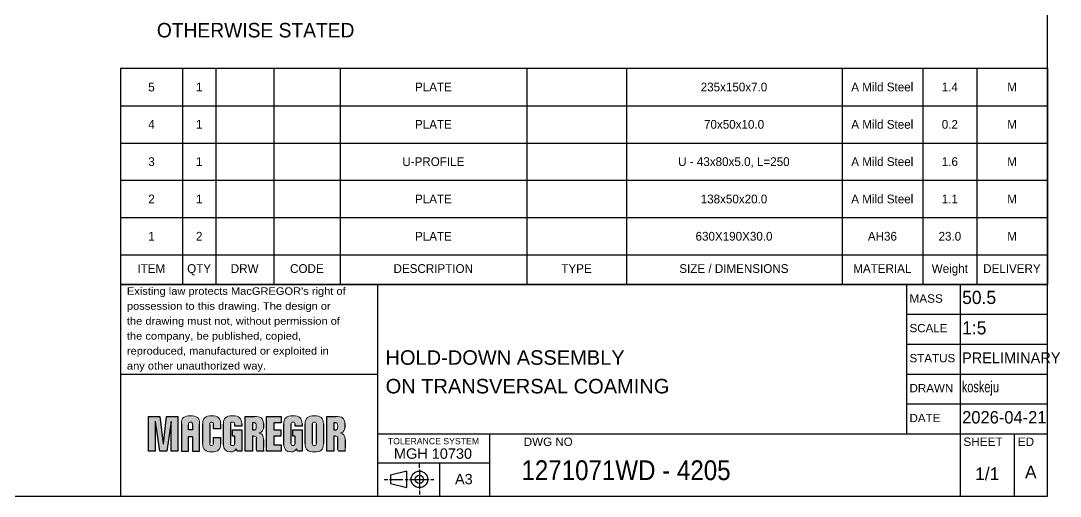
# Model space of a CAD drawing. Header units: millimetres. Extents: x 8 to 2090, y 25 to 1460.
# Drawn here: x 837 to 2090, y 25 to 597 of the extents above; entities that cross this region are included whole.
import ezdxf

# ---------------------------------------------------------------- set-up
doc = ezdxf.new("R2010")
doc.units = ezdxf.units.MM
doc.header["$LTSCALE"] = 5
doc.layers.add('AM_0', color=7, linetype='Continuous', lineweight=25)
doc.layers.add('AM_6', color=2, linetype='Continuous')
doc.layers.add('AM_8', color=1, linetype='Continuous')
doc.styles.add('SLDTEXTSTYLE0', font='ARIAL.TTF', dxfattribs={"width": 0.948})
doc.styles.add('SLDTEXTSTYLE1', font='ARIAL.TTF', dxfattribs={"width": 0.9875})
doc.styles.add('SLDTEXTSTYLE2', font='GOTHIC.TTF', dxfattribs={"width": 0.913})
doc.styles.add('SLDTEXTSTYLE3', font='ARIAL.TTF')
doc.styles.add('SLDTEXTSTYLE4', font='ARIAL.TTF', dxfattribs={"width": 1.061948})
doc.styles.add('SLDTEXTSTYLE5', font='ARIALN.TTF', dxfattribs={"width": 0.87})

# ---------------------------------------------------------------- blocks, each defined once
blk = doc.blocks.new('SW_TABLEANNOTATION_1')
at = {"layer": 'AM_0', "color": 0}
for p, q in [((0, 224.8), (0, 179.8)), ((0, 224.8), (75, 224.8)), ((75, 224.8), (75, 179.8)), ((75, 224.8), (115, 224.8)), ((115, 224.8), (115, 179.8)), ((115, 224.8), (185, 224.8)), ((185, 224.8), (185, 179.8)), ((185, 224.8), (265, 224.8)), ((265, 224.8), (265, 179.8)), ((265, 224.8), (490, 224.8)), ((490, 224.8), (490, 179.8)), ((490, 224.8), (610, 224.8)), ((610, 224.8), (610, 179.8)), ((610, 224.8), (870, 224.8)), ((870, 224.8), (870, 179.8)), ((870, 224.8), (967.5, 224.8)), ((967.5, 224.8), (967.5, 179.8)), ((967.5, 224.8), (1032.5, 224.8)), ((1032.5, 224.8), (1032.5, 179.8)), ((1032.5, 224.8), (1117.5, 224.8)), ((1117.5, 224.8), (1117.5, 179.8)), ((0, 179.8), (0, 134.8)), ((0, 179.8), (75, 179.8)), ((75, 179.8), (75, 134.8)), ((75, 179.8), (115, 179.8)), ((115, 179.8), (115, 134.8)), ((115, 179.8), (185, 179.8)), ((185, 179.8), (185, 134.8)), ((185, 179.8), (265, 179.8)), ((265, 179.8), (265, 134.8)), ((265, 179.8), (490, 179.8)), ((490, 179.8), (490, 134.8)), ((490, 179.8), (610, 179.8)), ((610, 179.8), (610, 134.8)), ((610, 179.8), (870, 179.8)), ((870, 179.8), (870, 134.8)), ((870, 179.8), (967.5, 179.8)), ((967.5, 179.8), (967.5, 134.8)), ((967.5, 179.8), (1032.5, 179.8)), ((1032.5, 179.8), (1032.5, 134.8)), ((1032.5, 179.8), (1117.5, 179.8)), ((1117.5, 179.8), (1117.5, 134.8)), ((0, 134.8), (0, 89.9)), ((0, 134.8), (75, 134.8)), ((75, 134.8), (75, 89.9)), ((75, 134.8), (115, 134.8)), ((115, 134.8), (115, 89.9)), ((115, 134.8), (185, 134.8)), ((185, 134.8), (185, 89.9)), ((185, 134.8), (265, 134.8)), ((265, 134.8), (265, 89.9)), ((265, 134.8), (490, 134.8)), ((490, 134.8), (490, 89.9)), ((490, 134.8), (610, 134.8)), ((610, 134.8), (610, 89.9)), ((610, 134.8), (870, 134.8)), ((870, 134.8), (870, 89.9)), ((870, 134.8), (967.5, 134.8)), ((967.5, 134.8), (967.5, 89.9)), ((967.5, 134.8), (1032.5, 134.8)), ((1032.5, 134.8), (1032.5, 89.9)), ((1032.5, 134.8), (1117.5, 134.8)), ((1117.5, 134.8), (1117.5, 89.9)), ((0, 89.9), (0, 45)), ((0, 89.9), (75, 89.9)), ((75, 89.9), (75, 45)), ((75, 89.9), (115, 89.9)), ((115, 89.9), (115, 45)), ((115, 89.9), (185, 89.9)), ((185, 89.9), (185, 45)), ((185, 89.9), (265, 89.9)), ((265, 89.9), (265, 45)), ((265, 89.9), (490, 89.9)), ((490, 89.9), (490, 45)), ((490, 89.9), (610, 89.9)), ((610, 89.9), (610, 45)), ((610, 89.9), (870, 89.9)), ((870, 89.9), (870, 45)), ((870, 89.9), (967.5, 89.9)), ((967.5, 89.9), (967.5, 45)), ((967.5, 89.9), (1032.5, 89.9)), ((1032.5, 89.9), (1032.5, 45)), ((1032.5, 89.9), (1117.5, 89.9)), ((1117.5, 89.9), (1117.5, 45)), ((0, 45), (0, 0)), ((0, 45), (75, 45)), ((75, 45), (75, 0)), ((75, 45), (115, 45)), ((115, 45), (115, 0)), ((115, 45), (185, 45)), ((185, 45), (185, 0)), ((185, 45), (265, 45)), ((265, 45), (265, 0)), ((265, 45), (490, 45)), ((490, 45), (490, 0)), ((490, 45), (610, 45)), ((610, 45), (610, 0)), ((610, 45), (870, 45)), ((870, 45), (870, 0)), ((870, 45), (967.5, 45)), ((967.5, 45), (967.5, 0)), ((967.5, 45), (1032.5, 45)), ((1032.5, 45), (1032.5, 0)), ((1032.5, 45), (1117.5, 45)), ((1117.5, 45), (1117.5, 0)), ((0, 0), (0, -35.5)), ((0, 0), (75, 0)), ((75, 0), (75, -35.5)), ((75, 0), (115, 0)), ((115, 0), (115, -35.5)), ((115, 0), (185, 0)), ((185, 0), (185, -35.5)), ((185, 0), (265, 0)), ((265, 0), (265, -35.5)), ((265, 0), (490, 0)), ((490, 0), (490, -35.5)), ((490, 0), (610, 0)), ((610, 0), (610, -35.5)), ((610, 0), (870, 0)), ((870, 0), (870, -35.5)), ((870, 0), (967.5, 0)), ((967.5, 0), (967.5, -35.5)), ((967.5, 0), (1032.5, 0)), ((1032.5, 0), (1032.5, -35.5)), ((1032.5, 0), (1117.5, 0)), ((1117.5, 0), (1117.5, -35.5)), ((0, -35.5), (75, -35.5)), ((75, -35.5), (115, -35.5)), ((115, -35.5), (185, -35.5)), ((185, -35.5), (265, -35.5)), ((265, -35.5), (490, -35.5)), ((490, -35.5), (610, -35.5)), ((610, -35.5), (870, -35.5)), ((870, -35.5), (967.5, -35.5)), ((967.5, -35.5), (1032.5, -35.5)), ((1032.5, -35.5), (1117.5, -35.5))]:
    blk.add_line(p, q, dxfattribs=at)
at = {"layer": 'AM_0', "color": 0, "attachment_point": 1, "style": 'SLDTEXTSTYLE0'}
for s, insert, char_height in [('5', (33.6, 207.6), 10.6), ('1', (91.1, 207.6), 10.6), ('PLATE', (355.2, 207.6), 10.58), ('235x150x7.0', (699.6, 207.6), 10.583), ('A Mild Steel', (881.1, 207.6), 10.583), ('1.4', (990.2, 207.6), 10.58), ('M', (1069.1, 207.6), 10.6), ('A Mild Steel', (881.1, 162.6), 10.583), ('4', (33.6, 162.6), 10.6), ('1', (91.1, 162.6), 10.6), ('PLATE', (355.2, 162.6), 10.58), ('70x50x10.0', (703.6, 162.6), 10.58), ('0.2', (990.2, 162.6), 10.58), ('M', (1069.1, 162.6), 10.6), ('3', (33.6, 117.7), 10.6), ('1', (91.1, 117.7), 10.6), ('U-PROFILE', (339.9, 117.7), 10.58), ('U - 43x80x5.0, L=250', (672.4, 117.7), 10.583), ('A Mild Steel', (881.1, 117.7), 10.583), ('1.6', (990.2, 117.7), 10.58), ('M', (1069.1, 117.7), 10.6), ('2', (33.6, 72.7), 10.6), ('1', (91.1, 72.7), 10.6), ('PLATE', (355.2, 72.7), 10.58), ('138x50x20.0', (699.6, 72.7), 10.583), ('A Mild Steel', (881.1, 72.7), 10.583), ('1.1', (990.2, 72.7), 10.58), ('M', (1069.1, 72.7), 10.6), ('1', (33.6, 27.8), 10.6), ('2', (91.1, 27.8), 10.6), ('PLATE', (355.2, 27.8), 10.58), ('630X190X30.0', (693.4, 27.8), 10.583), ('AH36', (901.1, 27.8), 10.58), ('23.0', (986.3, 27.8), 10.58), ('M', (1069.1, 27.8), 10.6), ('ITEM', (20.6, -11.1), 10.58), ('QTY', (80.5, -11.1), 10.58), ('DRW', (133.1, -11.1), 10.58), ('CODE', (204.6, -11.1), 10.58), ('DESCRIPTION', (329.3, -11.1), 10.583), ('TYPE', (531.6, -11.1), 10.58), ('SIZE / DIMENSIONS', (673.8, -11.1), 10.583), ('MATERIAL', (883.5, -11.1), 10.58), ('Weight', (978.1, -11.1), 10.58), ('DELIVERY', (1040.1, -11.1), 10.58)]:
    blk.add_mtext(s, dxfattribs=dict(at, insert=insert, char_height=char_height))

msp = doc.modelspace()

# ---------------------------------------------------------------- hatches: boundary and pattern name
at = {"layer": 'AM_8'}
for points in [[(1005.1, 120.8), (1009.2, 87.7), (1009.3, 87.7), (1013.3, 120.8), (1026.9, 120.8), (1026.9, 79), (1018.8, 79), (1018.8, 114.7), (1018.7, 114.7), (1013.4, 79), (1005, 79), (999.7, 114.7), (999.6, 114.7), (999.6, 79), (991.5, 79), (991.5, 120.8)], [(1133.8, 79), (1133.8, 120.8), (1151.4, 120.8), (1151.4, 113.2), (1142.3, 113.2), (1142.3, 104.7), (1151, 104.7), (1151, 97), (1142.3, 97), (1142.3, 86.6), (1151.4, 86.6), (1151.4, 79)]]:
    msp.add_hatch(color=256, dxfattribs=at).paths.add_polyline_path(points, flags=0)
h = msp.add_hatch(color=256, dxfattribs=at)
edge = h.paths.add_edge_path(flags=0)
edge.add_spline(control_points=[(1053, 111.8), (1053, 119.7), (1049.5, 121.6), (1042, 121.6)], knot_values=[9, 9, 9, 9, 10, 10, 10, 10], weights=[1, 1, 1, 1], degree=3, periodic=0)
edge.add_spline(control_points=[(1042, 121.6), (1034.4, 121.6), (1031, 119.7), (1031, 111.8)], knot_values=[0, 0, 0, 0, 1, 1, 1, 1], weights=[1, 1, 1, 1], degree=3, periodic=0)
edge.add_line((1031, 111.8), (1031, 108.9))
edge.add_line((1031, 108.9), (1031, 79))
edge.add_line((1031, 79), (1039.5, 79))
edge.add_line((1039.5, 79), (1039.5, 96.9))
edge.add_line((1039.5, 96.9), (1044.4, 96.9))
edge.add_line((1044.4, 96.9), (1044.4, 79))
edge.add_line((1044.4, 79), (1053, 79))
edge.add_line((1053, 79), (1053, 111.8))
edge = h.paths.add_edge_path(flags=0)
edge.add_spline(control_points=[(1039.5, 110.6), (1039.5, 113.5), (1040.2, 114.1), (1042, 114.1)], knot_values=[2, 2, 2, 2, 3, 3, 3, 3], weights=[1, 1, 1, 1], degree=3, periodic=0)
edge.add_spline(control_points=[(1042, 114.1), (1043.7, 114.1), (1044.4, 113.5), (1044.4, 110.6)], knot_values=[3, 3, 3, 3, 4, 4, 4, 4], weights=[1, 1, 1, 1], degree=3, periodic=0)
edge.add_line((1044.4, 110.6), (1044.4, 104.6))
edge.add_line((1044.4, 104.6), (1039.5, 104.6))
edge.add_line((1039.5, 104.6), (1039.5, 110.6))
h = msp.add_hatch(color=256, dxfattribs=at)
edge = h.paths.add_edge_path(flags=0)
edge.add_spline(control_points=[(1067.6, 78.2), (1059.8, 78.2), (1056.8, 81.1), (1056.8, 88)], knot_values=[14, 14, 14, 14, 15, 15, 15, 15], weights=[1, 1, 1, 1], degree=3, periodic=0)
edge.add_line((1056.8, 88), (1056.8, 111.8))
edge.add_spline(control_points=[(1056.8, 111.8), (1056.8, 118.7), (1059.8, 121.6), (1067.6, 121.6)], knot_values=[0, 0, 0, 0, 1, 1, 1, 1], weights=[1, 1, 1, 1], degree=3, periodic=0)
edge.add_spline(control_points=[(1067.6, 121.6), (1075.4, 121.6), (1078.4, 118.7), (1078.4, 111.8)], knot_values=[1, 1, 1, 1, 2, 2, 2, 2], weights=[1, 1, 1, 1], degree=3, periodic=0)
edge.add_line((1078.4, 111.8), (1078.4, 105.9))
edge.add_line((1078.4, 105.9), (1069.8, 105.9))
edge.add_line((1069.8, 105.9), (1069.8, 112.2))
edge.add_spline(control_points=[(1069.8, 112.2), (1069.8, 113.4), (1068.8, 114), (1067.6, 114)], knot_values=[5, 5, 5, 5, 6, 6, 6, 6], weights=[1, 1, 1, 1], degree=3, periodic=0)
edge.add_spline(control_points=[(1067.6, 114), (1066.1, 114), (1065.4, 113.4), (1065.4, 111.1)], knot_values=[6, 6, 6, 6, 7, 7, 7, 7], weights=[1, 1, 1, 1], degree=3, periodic=0)
edge.add_line((1065.4, 111.1), (1065.4, 88.7))
edge.add_spline(control_points=[(1065.4, 88.7), (1065.4, 86.4), (1066.1, 85.8), (1067.6, 85.8)], knot_values=[8, 8, 8, 8, 9, 9, 9, 9], weights=[1, 1, 1, 1], degree=3, periodic=0)
edge.add_spline(control_points=[(1067.6, 85.8), (1068.8, 85.8), (1069.8, 86.4), (1069.8, 87.7)], knot_values=[9, 9, 9, 9, 10, 10, 10, 10], weights=[1, 1, 1, 1], degree=3, periodic=0)
edge.add_line((1069.8, 87.7), (1069.8, 95.4))
edge.add_line((1069.8, 95.4), (1078.4, 95.4))
edge.add_line((1078.4, 95.4), (1078.4, 88))
edge.add_spline(control_points=[(1078.4, 88), (1078.4, 81.1), (1075.4, 78.2), (1067.6, 78.2)], knot_values=[13, 13, 13, 13, 14, 14, 14, 14], weights=[1, 1, 1, 1], degree=3, periodic=0)
h = msp.add_hatch(color=256, dxfattribs=at)
edge = h.paths.add_edge_path(flags=0)
edge.add_spline(control_points=[(1092.8, 85.8), (1094.6, 85.8), (1095.3, 86.4), (1095.3, 88.1)], knot_values=[14, 14, 14, 14, 15, 15, 15, 15], weights=[1, 1, 1, 1], degree=3, periodic=0)
edge.add_line((1095.3, 88.1), (1095.3, 97))
edge.add_line((1095.3, 97), (1092.7, 97))
edge.add_line((1092.7, 97), (1092.7, 104.7))
edge.add_line((1092.7, 104.7), (1103.8, 104.7))
edge.add_line((1103.8, 104.7), (1103.8, 79))
edge.add_line((1103.8, 79), (1098.2, 79))
edge.add_line((1098.2, 79), (1097, 82))
edge.add_spline(control_points=[(1097, 82), (1095.3, 79.5), (1093.8, 78.2), (1090.1, 78.2)], knot_values=[2, 2, 2, 2, 3, 3, 3, 3], weights=[1, 1, 1, 1], degree=3, periodic=0)
edge.add_spline(control_points=[(1090.1, 78.2), (1085.1, 78.2), (1081.8, 81.1), (1081.8, 86.4)], knot_values=[3, 3, 3, 3, 4, 4, 4, 4], weights=[1, 1, 1, 1], degree=3, periodic=0)
edge.add_line((1081.8, 86.4), (1081.8, 111.8))
edge.add_spline(control_points=[(1081.8, 111.8), (1081.8, 118.7), (1084.8, 121.6), (1092.6, 121.6)], knot_values=[5, 5, 5, 5, 6, 6, 6, 6], weights=[1, 1, 1, 1], degree=3, periodic=0)
edge.add_spline(control_points=[(1092.6, 121.6), (1100.8, 121.6), (1103.8, 118.7), (1103.8, 111.8)], knot_values=[6, 6, 6, 6, 7, 7, 7, 7], weights=[1, 1, 1, 1], degree=3, periodic=0)
edge.add_line((1103.8, 111.8), (1103.8, 109.2))
edge.add_line((1103.8, 109.2), (1095.3, 109.2))
edge.add_line((1095.3, 109.2), (1095.3, 111.7))
edge.add_spline(control_points=[(1095.3, 111.7), (1095.3, 113.4), (1094.6, 114), (1092.8, 114)], knot_values=[10, 10, 10, 10, 11, 11, 11, 11], weights=[1, 1, 1, 1], degree=3, periodic=0)
edge.add_spline(control_points=[(1092.8, 114), (1091, 114), (1090.3, 113.4), (1090.3, 111.7)], knot_values=[11, 11, 11, 11, 12, 12, 12, 12], weights=[1, 1, 1, 1], degree=3, periodic=0)
edge.add_line((1090.3, 111.7), (1090.3, 88.1))
edge.add_spline(control_points=[(1090.3, 88.1), (1090.3, 86.4), (1091, 85.8), (1092.8, 85.8)], knot_values=[13, 13, 13, 13, 14, 14, 14, 14], weights=[1, 1, 1, 1], degree=3, periodic=0)
h = msp.add_hatch(color=256, dxfattribs=at)
edge = h.paths.add_edge_path(flags=0)
edge.add_spline(control_points=[(1121.6, 94.9), (1121.6, 96.3), (1120.6, 97), (1118.8, 97)], knot_values=[12, 12, 12, 12, 13, 13, 13, 13], weights=[1, 1, 1, 1], degree=3, periodic=0)
edge.add_line((1118.8, 97), (1116.6, 97))
edge.add_line((1116.6, 97), (1116.6, 79))
edge.add_line((1116.6, 79), (1108.1, 79))
edge.add_line((1108.1, 79), (1108.1, 120.8))
edge.add_line((1108.1, 120.8), (1119, 120.8))
edge.add_spline(control_points=[(1119, 120.8), (1126.5, 120.8), (1129.9, 118.9), (1129.9, 112.3)], knot_values=[2, 2, 2, 2, 3, 3, 3, 3], weights=[1, 1, 1, 1], degree=3, periodic=0)
edge.add_line((1129.9, 112.3), (1129.9, 107.3))
edge.add_spline(control_points=[(1129.9, 107.3), (1129.9, 104.8), (1128.8, 101.6), (1125, 101)], knot_values=[4, 4, 4, 4, 5, 5, 5, 5], weights=[1, 1, 1, 1], degree=3, periodic=0)
edge.add_line((1125, 101), (1125, 100.9))
edge.add_spline(control_points=[(1125, 100.9), (1128.5, 100.3), (1130.1, 98), (1130.1, 92.7)], knot_values=[6, 6, 6, 6, 7, 7, 7, 7], weights=[1, 1, 1, 1], degree=3, periodic=0)
edge.add_line((1130.1, 92.7), (1130.1, 83.6))
edge.add_spline(control_points=[(1130.1, 83.6), (1130.1, 80.4), (1130.1, 79.6), (1130.7, 79)], knot_values=[8, 8, 8, 8, 9, 9, 9, 9], weights=[1, 1, 1, 1], degree=3, periodic=0)
edge.add_line((1130.7, 79), (1122.1, 79))
edge.add_spline(control_points=[(1122.1, 79), (1121.7, 79.6), (1121.6, 80.2), (1121.6, 80.7)], knot_values=[10, 10, 10, 10, 11, 11, 11, 11], weights=[1, 1, 1, 1], degree=3, periodic=0)
edge.add_line((1121.6, 80.7), (1121.6, 94.9))
edge = h.paths.add_edge_path(flags=0)
edge.add_spline(control_points=[(1118.8, 104.7), (1120.6, 104.7), (1121.3, 105.2), (1121.3, 108.9)], knot_values=[1, 1, 1, 1, 2, 2, 2, 2], weights=[1, 1, 1, 1], degree=3, periodic=0)
edge.add_spline(control_points=[(1121.3, 108.9), (1121.3, 112.4), (1120.9, 113.2), (1118.8, 113.2)], knot_values=[2, 2, 2, 2, 3, 3, 3, 3], weights=[1, 1, 1, 1], degree=3, periodic=0)
edge.add_line((1118.8, 113.2), (1116.6, 113.2))
edge.add_line((1116.6, 113.2), (1116.6, 104.7))
edge.add_line((1116.6, 104.7), (1118.8, 104.7))
h = msp.add_hatch(color=256, dxfattribs=at)
edge = h.paths.add_edge_path(flags=0)
edge.add_spline(control_points=[(1165.6, 85.8), (1167.4, 85.8), (1168.1, 86.4), (1168.1, 88.1)], knot_values=[14, 14, 14, 14, 15, 15, 15, 15], weights=[1, 1, 1, 1], degree=3, periodic=0)
edge.add_line((1168.1, 88.1), (1168.1, 97))
edge.add_line((1168.1, 97), (1165.5, 97))
edge.add_line((1165.5, 97), (1165.5, 104.7))
edge.add_line((1165.5, 104.7), (1176.6, 104.7))
edge.add_line((1176.6, 104.7), (1176.6, 79))
edge.add_line((1176.6, 79), (1171, 79))
edge.add_line((1171, 79), (1169.8, 82))
edge.add_spline(control_points=[(1169.8, 82), (1168.1, 79.5), (1166.6, 78.2), (1162.9, 78.2)], knot_values=[2, 2, 2, 2, 3, 3, 3, 3], weights=[1, 1, 1, 1], degree=3, periodic=0)
edge.add_spline(control_points=[(1162.9, 78.2), (1157.9, 78.2), (1154.6, 81.1), (1154.6, 86.4)], knot_values=[3, 3, 3, 3, 4, 4, 4, 4], weights=[1, 1, 1, 1], degree=3, periodic=0)
edge.add_line((1154.6, 86.4), (1154.6, 111.8))
edge.add_spline(control_points=[(1154.6, 111.8), (1154.6, 118.7), (1157.6, 121.6), (1165.4, 121.6)], knot_values=[5, 5, 5, 5, 6, 6, 6, 6], weights=[1, 1, 1, 1], degree=3, periodic=0)
edge.add_spline(control_points=[(1165.4, 121.6), (1173.6, 121.6), (1176.6, 118.7), (1176.6, 111.8)], knot_values=[6, 6, 6, 6, 7, 7, 7, 7], weights=[1, 1, 1, 1], degree=3, periodic=0)
edge.add_line((1176.6, 111.8), (1176.6, 109.2))
edge.add_line((1176.6, 109.2), (1168.1, 109.2))
edge.add_line((1168.1, 109.2), (1168.1, 111.7))
edge.add_spline(control_points=[(1168.1, 111.7), (1168.1, 113.4), (1167.4, 114), (1165.6, 114)], knot_values=[10, 10, 10, 10, 11, 11, 11, 11], weights=[1, 1, 1, 1], degree=3, periodic=0)
edge.add_spline(control_points=[(1165.6, 114), (1163.8, 114), (1163.1, 113.4), (1163.1, 111.7)], knot_values=[11, 11, 11, 11, 12, 12, 12, 12], weights=[1, 1, 1, 1], degree=3, periodic=0)
edge.add_line((1163.1, 111.7), (1163.1, 88.1))
edge.add_spline(control_points=[(1163.1, 88.1), (1163.1, 86.4), (1163.8, 85.8), (1165.6, 85.8)], knot_values=[13, 13, 13, 13, 14, 14, 14, 14], weights=[1, 1, 1, 1], degree=3, periodic=0)
h = msp.add_hatch(color=256, dxfattribs=at)
edge = h.paths.add_edge_path(flags=0)
edge.add_spline(control_points=[(1191.3, 78.2), (1183.8, 78.2), (1180.3, 80.2), (1180.3, 88)], knot_values=[4, 4, 4, 4, 5, 5, 5, 5], weights=[1, 1, 1, 1], degree=3, periodic=0)
edge.add_line((1180.3, 88), (1180.3, 111.8))
edge.add_spline(control_points=[(1180.3, 111.8), (1180.3, 119.6), (1183.8, 121.6), (1191.3, 121.6)], knot_values=[0, 0, 0, 0, 1, 1, 1, 1], weights=[1, 1, 1, 1], degree=3, periodic=0)
edge.add_spline(control_points=[(1191.3, 121.6), (1198.8, 121.6), (1202.3, 119.6), (1202.3, 111.8)], knot_values=[1, 1, 1, 1, 2, 2, 2, 2], weights=[1, 1, 1, 1], degree=3, periodic=0)
edge.add_line((1202.3, 111.8), (1202.3, 88))
edge.add_spline(control_points=[(1202.3, 88), (1202.3, 80.2), (1198.8, 78.2), (1191.3, 78.2)], knot_values=[3, 3, 3, 3, 4, 4, 4, 4], weights=[1, 1, 1, 1], degree=3, periodic=0)
edge = h.paths.add_edge_path(flags=0)
edge.add_spline(control_points=[(1193.8, 111.7), (1193.8, 113.4), (1193.1, 114), (1191.3, 114)], knot_values=[3, 3, 3, 3, 4, 4, 4, 4], weights=[1, 1, 1, 1], degree=3, periodic=0)
edge.add_spline(control_points=[(1191.3, 114), (1189.5, 114), (1188.8, 113.4), (1188.8, 111.7)], knot_values=[4, 4, 4, 4, 5, 5, 5, 5], weights=[1, 1, 1, 1], degree=3, periodic=0)
edge.add_line((1188.8, 111.7), (1188.8, 88.1))
edge.add_spline(control_points=[(1188.8, 88.1), (1188.8, 86.4), (1189.5, 85.8), (1191.3, 85.8)], knot_values=[0, 0, 0, 0, 1, 1, 1, 1], weights=[1, 1, 1, 1], degree=3, periodic=0)
edge.add_spline(control_points=[(1191.3, 85.8), (1193.1, 85.8), (1193.8, 86.4), (1193.8, 88.1)], knot_values=[1, 1, 1, 1, 2, 2, 2, 2], weights=[1, 1, 1, 1], degree=3, periodic=0)
edge.add_line((1193.8, 88.1), (1193.8, 111.7))
h = msp.add_hatch(color=256, dxfattribs=at)
edge = h.paths.add_edge_path(flags=0)
edge.add_spline(control_points=[(1219.8, 94.9), (1219.8, 96.3), (1218.8, 97), (1217, 97)], knot_values=[12, 12, 12, 12, 13, 13, 13, 13], weights=[1, 1, 1, 1], degree=3, periodic=0)
edge.add_line((1217, 97), (1214.8, 97))
edge.add_line((1214.8, 97), (1214.8, 79))
edge.add_line((1214.8, 79), (1206.3, 79))
edge.add_line((1206.3, 79), (1206.3, 120.8))
edge.add_line((1206.3, 120.8), (1217.2, 120.8))
edge.add_spline(control_points=[(1217.2, 120.8), (1224.7, 120.8), (1228.1, 118.9), (1228.1, 112.3)], knot_values=[2, 2, 2, 2, 3, 3, 3, 3], weights=[1, 1, 1, 1], degree=3, periodic=0)
edge.add_line((1228.1, 112.3), (1228.1, 107.3))
edge.add_spline(control_points=[(1228.1, 107.3), (1228.1, 104.8), (1227, 101.6), (1223.2, 101)], knot_values=[4, 4, 4, 4, 5, 5, 5, 5], weights=[1, 1, 1, 1], degree=3, periodic=0)
edge.add_line((1223.2, 101), (1223.2, 100.9))
edge.add_spline(control_points=[(1223.2, 100.9), (1226.7, 100.3), (1228.3, 98), (1228.3, 92.7)], knot_values=[6, 6, 6, 6, 7, 7, 7, 7], weights=[1, 1, 1, 1], degree=3, periodic=0)
edge.add_line((1228.3, 92.7), (1228.3, 83.6))
edge.add_spline(control_points=[(1228.3, 83.6), (1228.3, 80.4), (1228.3, 79.6), (1228.9, 79)], knot_values=[8, 8, 8, 8, 9, 9, 9, 9], weights=[1, 1, 1, 1], degree=3, periodic=0)
edge.add_line((1228.9, 79), (1220.3, 79))
edge.add_spline(control_points=[(1220.3, 79), (1219.9, 79.6), (1219.8, 80.2), (1219.8, 80.7)], knot_values=[10, 10, 10, 10, 11, 11, 11, 11], weights=[1, 1, 1, 1], degree=3, periodic=0)
edge.add_line((1219.8, 80.7), (1219.8, 94.9))
edge = h.paths.add_edge_path(flags=0)
edge.add_spline(control_points=[(1217, 104.7), (1218.8, 104.7), (1219.5, 105.2), (1219.5, 108.9)], knot_values=[1, 1, 1, 1, 2, 2, 2, 2], weights=[1, 1, 1, 1], degree=3, periodic=0)
edge.add_spline(control_points=[(1219.5, 108.9), (1219.5, 112.4), (1219.1, 113.2), (1217, 113.2)], knot_values=[2, 2, 2, 2, 3, 3, 3, 3], weights=[1, 1, 1, 1], degree=3, periodic=0)
edge.add_line((1217, 113.2), (1214.8, 113.2))
edge.add_line((1214.8, 113.2), (1214.8, 104.7))
edge.add_line((1214.8, 104.7), (1217, 104.7))

# ---------------------------------------------------------------- linework, layer by layer
at = {"color": 22, "linetype": 'Continuous', "lineweight": 18, "true_color": 0xe13800}
for points in [[(1042, 121.6), (1034.4, 121.6), (1031, 119.7), (1031, 111.8)], [(1039.5, 110.6), (1039.5, 113.5), (1040.2, 114.1), (1042, 114.1)], [(1053, 111.8), (1053, 119.7), (1049.5, 121.6), (1042, 121.6)], [(1042, 114.1), (1043.7, 114.1), (1044.4, 113.5), (1044.4, 110.6)], [(1056.8, 111.8), (1056.8, 118.7), (1059.8, 121.6), (1067.6, 121.6)], [(1067.6, 114), (1066.1, 114), (1065.4, 113.4), (1065.4, 111.1)], [(1067.6, 121.6), (1075.4, 121.6), (1078.4, 118.7), (1078.4, 111.8)], [(1069.8, 112.2), (1069.8, 113.4), (1068.8, 114), (1067.6, 114)], [(1081.8, 111.8), (1081.8, 118.7), (1084.8, 121.6), (1092.6, 121.6)], [(1092.8, 114), (1091, 114), (1090.3, 113.4), (1090.3, 111.7)], [(1092.6, 121.6), (1100.8, 121.6), (1103.8, 118.7), (1103.8, 111.8)], [(1095.3, 111.7), (1095.3, 113.4), (1094.6, 114), (1092.8, 114)], [(1121.3, 108.9), (1121.3, 112.4), (1120.9, 113.2), (1118.8, 113.2)], [(1119, 120.8), (1126.5, 120.8), (1129.9, 118.9), (1129.9, 112.3)], [(1154.6, 111.8), (1154.6, 118.7), (1157.6, 121.6), (1165.4, 121.6)], [(1165.6, 114), (1163.8, 114), (1163.1, 113.4), (1163.1, 111.7)], [(1165.4, 121.6), (1173.6, 121.6), (1176.6, 118.7), (1176.6, 111.8)], [(1168.1, 111.7), (1168.1, 113.4), (1167.4, 114), (1165.6, 114)], [(1180.3, 111.8), (1180.3, 119.6), (1183.8, 121.6), (1191.3, 121.6)], [(1191.3, 114), (1189.5, 114), (1188.8, 113.4), (1188.8, 111.7)], [(1191.3, 121.6), (1198.8, 121.6), (1202.3, 119.6), (1202.3, 111.8)], [(1193.8, 111.7), (1193.8, 113.4), (1193.1, 114), (1191.3, 114)], [(1219.5, 108.9), (1219.5, 112.4), (1219.1, 113.2), (1217, 113.2)], [(1217.2, 120.8), (1224.7, 120.8), (1228.1, 118.9), (1228.1, 112.3)], [(1118.8, 104.7), (1120.6, 104.7), (1121.3, 105.2), (1121.3, 108.9)], [(1129.9, 107.3), (1129.9, 104.8), (1128.8, 101.6), (1125, 101)], [(1125, 100.9), (1128.5, 100.3), (1130.1, 98), (1130.1, 92.7)], [(1217, 104.7), (1218.8, 104.7), (1219.5, 105.2), (1219.5, 108.9)], [(1228.1, 107.3), (1228.1, 104.8), (1227, 101.6), (1223.2, 101)], [(1223.2, 100.9), (1226.7, 100.3), (1228.3, 98), (1228.3, 92.7)], [(1067.6, 78.2), (1059.8, 78.2), (1056.8, 81.1), (1056.8, 88)], [(1065.4, 88.7), (1065.4, 86.4), (1066.1, 85.8), (1067.6, 85.8)], [(1078.4, 88), (1078.4, 81.1), (1075.4, 78.2), (1067.6, 78.2)], [(1090.3, 88.1), (1090.3, 86.4), (1091, 85.8), (1092.8, 85.8)], [(1092.8, 85.8), (1094.6, 85.8), (1095.3, 86.4), (1095.3, 88.1)], [(1121.6, 94.9), (1121.6, 96.3), (1120.6, 97), (1118.8, 97)], [(1163.1, 88.1), (1163.1, 86.4), (1163.8, 85.8), (1165.6, 85.8)], [(1165.6, 85.8), (1167.4, 85.8), (1168.1, 86.4), (1168.1, 88.1)], [(1191.3, 78.2), (1183.8, 78.2), (1180.3, 80.2), (1180.3, 88)], [(1188.8, 88.1), (1188.8, 86.4), (1189.5, 85.8), (1191.3, 85.8)], [(1191.3, 85.8), (1193.1, 85.8), (1193.8, 86.4), (1193.8, 88.1)], [(1202.3, 88), (1202.3, 80.2), (1198.8, 78.2), (1191.3, 78.2)], [(1219.8, 94.9), (1219.8, 96.3), (1218.8, 97), (1217, 97)], [(1067.6, 85.8), (1068.8, 85.8), (1069.8, 86.4), (1069.8, 87.7)], [(1090.1, 78.2), (1085.1, 78.2), (1081.8, 81.1), (1081.8, 86.4)], [(1097, 82), (1095.3, 79.5), (1093.8, 78.2), (1090.1, 78.2)], [(1122.1, 79), (1121.7, 79.6), (1121.6, 80.2), (1121.6, 80.7)], [(1130.1, 83.6), (1130.1, 80.4), (1130.1, 79.6), (1130.7, 79)], [(1162.9, 78.2), (1157.9, 78.2), (1154.6, 81.1), (1154.6, 86.4)], [(1169.8, 82), (1168.1, 79.5), (1166.6, 78.2), (1162.9, 78.2)], [(1220.3, 79), (1219.9, 79.6), (1219.8, 80.2), (1219.8, 80.7)], [(1228.3, 83.6), (1228.3, 80.4), (1228.3, 79.6), (1228.9, 79)]]:
    msp.add_open_spline(points, degree=3, dxfattribs=at)
at = {"layer": 'AM_0'}
for p, q in [((2075, 24.9), (2075, 1460)), ((2075, 279.8), (957.5, 279.8)), ((957.5, 279.8), (957.6, 24.8)), ((1267.5, 279.8), (1267.5, 24.9)), ((1905, 279.9), (1905, 99.9)), ((1970, 279.8), (1970, 24.8)), ((2075, 24.8), (2075, 279.8)), ((1905, 243.9), (2075, 243.9)), ((1905, 207.9), (2075, 207.9)), ((957.5, 171.8), (1267.5, 171.8)), ((1905, 171.9), (2075, 171.9)), ((1905, 135.9), (2075, 135.9)), ((991.5, 79), (991.5, 120.8)), ((991.5, 120.8), (1005.1, 120.8)), ((999.7, 114.7), (999.6, 114.7)), ((999.6, 114.7), (999.6, 79)), ((1005, 79), (999.7, 114.7)), ((1005.1, 120.8), (1009.2, 87.7)), ((1009.3, 87.7), (1013.3, 120.8)), ((1013.3, 120.8), (1026.9, 120.8)), ((1018.7, 114.7), (1013.4, 79)), ((1018.8, 114.7), (1018.7, 114.7)), ((1018.8, 79), (1018.8, 114.7)), ((1026.9, 120.8), (1026.9, 79)), ((1108.1, 79), (1108.1, 120.8)), ((1108.1, 120.8), (1119, 120.8)), ((1118.8, 113.2), (1116.6, 113.2)), ((1116.6, 113.2), (1116.6, 104.7)), ((1133.8, 120.8), (1151.4, 120.8)), ((1133.8, 79), (1133.8, 120.8)), ((1151.4, 113.2), (1142.3, 113.2)), ((1142.3, 113.2), (1142.3, 104.7)), ((1151.4, 120.8), (1151.4, 113.2)), ((1206.3, 79), (1206.3, 120.8)), ((1206.3, 120.8), (1217.2, 120.8)), ((1217, 113.2), (1214.8, 113.2)), ((1214.8, 113.2), (1214.8, 104.7)), ((1031, 111.8), (1031, 108.9)), ((1031, 108.9), (1031, 79)), ((1039.5, 104.6), (1039.5, 110.6)), ((1044.4, 104.6), (1039.5, 104.6)), ((1044.4, 110.6), (1044.4, 104.6)), ((1053, 79), (1053, 111.8)), ((1056.8, 88), (1056.8, 111.8)), ((1065.4, 111.1), (1065.4, 88.7)), ((1069.8, 105.9), (1069.8, 112.2)), ((1078.4, 105.9), (1069.8, 105.9)), ((1078.4, 111.8), (1078.4, 105.9)), ((1081.8, 86.4), (1081.8, 111.8)), ((1090.3, 111.7), (1090.3, 88.1)), ((1092.7, 97), (1092.7, 104.7)), ((1092.7, 104.7), (1103.8, 104.7)), ((1095.3, 109.2), (1095.3, 111.7)), ((1103.8, 109.2), (1095.3, 109.2)), ((1103.8, 111.8), (1103.8, 109.2)), ((1103.8, 104.7), (1103.8, 79)), ((1116.6, 104.7), (1118.8, 104.7)), ((1125, 101), (1125, 100.9)), ((1129.9, 112.3), (1129.9, 107.3)), ((1142.3, 104.7), (1151, 104.7)), ((1151, 104.7), (1151, 97)), ((1154.6, 86.4), (1154.6, 111.8)), ((1163.1, 111.7), (1163.1, 88.1)), ((1165.5, 97), (1165.5, 104.7)), ((1165.5, 104.7), (1176.6, 104.7)), ((1168.1, 109.2), (1168.1, 111.7)), ((1176.6, 109.2), (1168.1, 109.2)), ((1176.6, 111.8), (1176.6, 109.2)), ((1176.6, 104.7), (1176.6, 79)), ((1180.3, 88), (1180.3, 111.8)), ((1188.8, 111.7), (1188.8, 88.1)), ((1193.8, 88.1), (1193.8, 111.7)), ((1202.3, 111.8), (1202.3, 88)), ((1214.8, 104.7), (1217, 104.7)), ((1223.2, 101), (1223.2, 100.9)), ((1228.1, 112.3), (1228.1, 107.3)), ((1039.5, 79), (1039.5, 96.9)), ((1039.5, 96.9), (1044.4, 96.9)), ((1044.4, 96.9), (1044.4, 79)), ((1069.8, 87.7), (1069.8, 95.4)), ((1069.8, 95.4), (1078.4, 95.4)), ((1078.4, 95.4), (1078.4, 88)), ((1095.3, 97), (1092.7, 97)), ((1095.3, 88.1), (1095.3, 97)), ((1118.8, 97), (1116.6, 97)), ((1116.6, 97), (1116.6, 79)), ((1121.6, 80.7), (1121.6, 94.9)), ((1130.1, 92.7), (1130.1, 83.6)), ((1151, 97), (1142.3, 97)), ((1142.3, 97), (1142.3, 86.6)), ((1168.1, 97), (1165.5, 97)), ((1168.1, 88.1), (1168.1, 97)), ((1217, 97), (1214.8, 97)), ((1214.8, 97), (1214.8, 79)), ((1219.8, 80.7), (1219.8, 94.9)), ((1228.3, 92.7), (1228.3, 83.6)), ((1267.5, 99.9), (2075, 99.9)), ((1402.5, 99.9), (1402.5, 24.9)), ((2035, 99.9), (2035, 24.9)), ((999.6, 79), (991.5, 79)), ((1013.4, 79), (1005, 79)), ((1009.2, 87.7), (1009.3, 87.7)), ((1026.9, 79), (1018.8, 79)), ((1031, 79), (1039.5, 79)), ((1044.4, 79), (1053, 79)), ((1098.2, 79), (1097, 82)), ((1103.8, 79), (1098.2, 79)), ((1116.6, 79), (1108.1, 79)), ((1130.7, 79), (1122.1, 79)), ((1151.4, 79), (1133.8, 79)), ((1142.3, 86.6), (1151.4, 86.6)), ((1151.4, 86.6), (1151.4, 79)), ((1171, 79), (1169.8, 82)), ((1176.6, 79), (1171, 79)), ((1214.8, 79), (1206.3, 79)), ((1228.9, 79), (1220.3, 79)), ((1267.5, 64.9), (1402.5, 64.9)), ((1318, 58.8), (1318, 63.7)), ((1342.5, 24.9), (1342.5, 64.9)), ((1303, 55.1), (1283, 50.1)), ((1303, 35.1), (1303, 55.1)), ((1318, 57.1), (1318, 33.4)), ((1275.7, 45.1), (1279.8, 45.1)), ((1282.1, 45.1), (1298.1, 45.1)), ((1283, 50.1), (1283, 40.1)), ((1283, 40.1), (1303, 35.1)), ((1300.7, 45.1), (1304.5, 45.1)), ((1306.1, 45.1), (1329.8, 45.1)), ((1331.8, 45.1), (1335.5, 45.1)), ((1318, 31.8), (1318, 26.7)), ((26.3, 24.9), (2075, 24.9)), ((957.6, 24.9), (2075, 24.9))]:
    msp.add_line(p, q, dxfattribs=at)
for radius in [10, 5]:
    msp.add_circle((1318, 45.1), radius, dxfattribs=at)

# ---------------------------------------------------------------- block references
msp.add_blockref('SW_TABLEANNOTATION_1', (957.5, 315.4), dxfattribs=at)

# ---------------------------------------------------------------- texts
at = {"layer": 'AM_6'}
for s, insert, char_height, attachment_point, style in [('OTHERWISE STATED', (1001.5, 594.9), 17.5, 1, 'SLDTEXTSTYLE0'), ("Existing law protects MacGREGOR's right of", (965.4, 276.4), 9, 1, 'SLDTEXTSTYLE4'), ('MASS', (1908.8, 268), 10.16, 1, 'SLDTEXTSTYLE3'), ('50.5', (1972.3, 272.2), 15.88, 1, 'SLDTEXTSTYLE0'), ('possession to this drawing. The design or', (965.4, 258.4), 9, 1, 'SLDTEXTSTYLE4'), ('the drawing must not, without permission of', (965.4, 240.4), 9, 1, 'SLDTEXTSTYLE4'), ('SCALE', (1908.8, 232.3), 10, 1, 'SLDTEXTSTYLE3'), ('1:5', (1972.3, 235.6), 15.88, 1, 'SLDTEXTSTYLE0'), ('the company, be published, copied,', (965.4, 222.4), 9, 1, 'SLDTEXTSTYLE4'), ('reproduced, manufactured or exploited in', (965.4, 204.4), 9, 1, 'SLDTEXTSTYLE4'), ('HOLD-DOWN ASSEMBLY', (1277.1, 200.6), 17.5, 1, 'SLDTEXTSTYLE1'), ('STATUS', (1908.8, 196.1), 10, 1, 'SLDTEXTSTYLE3'), ('PRELIMINARY', (1972.1, 198.1), 13.229, 1, 'SLDTEXTSTYLE0'), ('any other unauthorized way.', (965.4, 186.4), 9, 1, 'SLDTEXTSTYLE4'), ('ON TRANSVERSAL COAMING', (1277.3, 166.1), 17.5, 1, 'SLDTEXTSTYLE1'), ('koskeju', (1971.9, 163.2), 13.23, 1, 'SLDTEXTSTYLE5'), ('DRAWN', (1908.8, 160), 10, 1, 'SLDTEXTSTYLE3'), ('2026-04-21', (1972.3, 127.4), 15, 1, 'SLDTEXTSTYLE0'), ('DATE', (1908.8, 124), 10, 1, 'SLDTEXTSTYLE3'), ('TOLERANCE SYSTEM', (1279.9, 94.9), 7.5, 1, 'SLDTEXTSTYLE3'), ('DWG NO', (1443.8, 95.4), 10, 1, 'SLDTEXTSTYLE3'), ('SHEET', (1973.8, 95.5), 10.16, 1, 'SLDTEXTSTYLE3'), ('ED', (2039.3, 95.5), 10.16, 1, 'SLDTEXTSTYLE3'), ('MGH 10730', (1287.3, 82.4), 12.5, 1, 'SLDTEXTSTYLE3'), ('1271071WD - 4205', (1441, 68), 23.812, 1, 'SLDTEXTSTYLE2'), ('A3', (1360.9, 51.7), 12.5, 1, 'SLDTEXTSTYLE3'), ('1/1', (2002.5, 59.4), 15.24, 2, 'SLDTEXTSTYLE1'), ('A', (2055, 61.5), 15.2, 2, 'SLDTEXTSTYLE1')]:
    msp.add_mtext(s, dxfattribs=dict(at, insert=insert, char_height=char_height, attachment_point=attachment_point, style=style))

doc.saveas('drawing.dxf')
